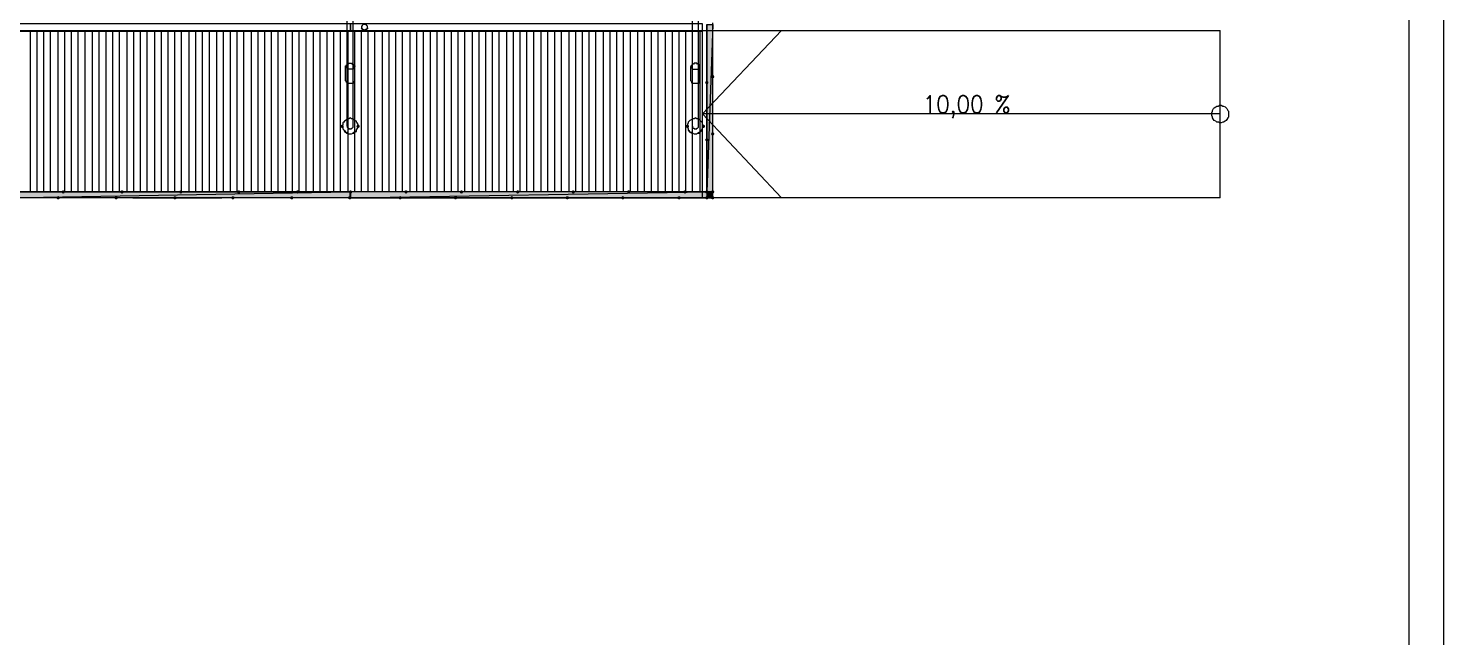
# Model space of a CAD drawing. Header units: millimetres. Extents: x 0 to 420, y 0 to 297.
# Drawn here: x 348.8 to 420.1, y 74.3 to 105 of the extents above; entities that cross this region are included whole.
import ezdxf

# ---------------------------------------------------------------- set-up
doc = ezdxf.new("R2010")
doc.units = ezdxf.units.MM
doc.styles.get("Standard").update_dxf_attribs({"font": 'STANDARD'})

msp = doc.modelspace()

# ---------------------------------------------------------------- hatches: boundary and pattern name
h = msp.add_hatch(color=7)
h.paths.add_polyline_path([(382.947333, 105.156), (383.243667, 105.156), (382.947333, 96.731667)], flags=0)
h.paths.add_polyline_path([(383.243667, 105.156), (382.947333, 96.731667), (383.243667, 96.731667)], flags=0)
for color, points in [(254, [(383.032, 102.235), (383.007129, 102.175204), (382.947333, 102.150333), (382.887538, 102.175204), (382.862667, 102.235), (382.887537, 102.294796), (382.947333, 102.319667), (383.007129, 102.294796)]), (254, [(383.328333, 102.531333), (383.303463, 102.471537), (383.243667, 102.446667), (383.183871, 102.471537), (383.159, 102.531333), (383.183871, 102.591129), (383.243667, 102.616), (383.303462, 102.591129)]), (7, [(364.659333, 100.033667), (364.634462, 99.973871), (364.574667, 99.949), (364.514871, 99.973871), (364.49, 100.033667), (364.514871, 100.093462), (364.574667, 100.118333), (364.634462, 100.093463)]), (7, [(365.463667, 100.033667), (365.438796, 99.973871), (365.379, 99.949), (365.319204, 99.973871), (365.294333, 100.033667), (365.319204, 100.093462), (365.379, 100.118333), (365.438796, 100.093463)]), (7, [(382.058333, 100.033667), (382.033462, 99.973871), (381.973667, 99.949), (381.913871, 99.973871), (381.889, 100.033667), (381.913871, 100.093462), (381.973667, 100.118333), (382.033462, 100.093463)]), (7, [(382.862667, 100.033667), (382.837796, 99.973871), (382.778, 99.949), (382.718204, 99.973871), (382.693333, 100.033667), (382.718204, 100.093462), (382.778, 100.118333), (382.837796, 100.093463)]), (254, [(383.032, 99.356333), (383.007129, 99.296537), (382.947333, 99.271667), (382.887538, 99.296537), (382.862667, 99.356333), (382.887537, 99.416129), (382.947333, 99.441), (383.007129, 99.416129)]), (254, [(383.328333, 99.652667), (383.303463, 99.592871), (383.243667, 99.568), (383.183871, 99.592871), (383.159, 99.652667), (383.183871, 99.712462), (383.243667, 99.737333), (383.303462, 99.712463)]), (254, [(350.350667, 96.435333), (350.325796, 96.375538), (350.266, 96.350667), (350.206204, 96.375538), (350.181333, 96.435333), (350.206204, 96.495129), (350.266, 96.52), (350.325796, 96.495129)]), (254, [(350.604667, 96.731667), (350.579796, 96.671871), (350.52, 96.647), (350.460204, 96.671871), (350.435333, 96.731667), (350.460204, 96.791462), (350.52, 96.816333), (350.579796, 96.791463)]), (254, [(353.271667, 96.435333), (353.246796, 96.375538), (353.187, 96.350667), (353.127204, 96.375538), (353.102333, 96.435333), (353.127204, 96.495129), (353.187, 96.52), (353.246796, 96.495129)]), (254, [(353.568, 96.731667), (353.543129, 96.671871), (353.483333, 96.647), (353.423537, 96.671871), (353.398667, 96.731667), (353.423537, 96.791462), (353.483333, 96.816333), (353.543129, 96.791463)]), (254, [(356.235, 96.435333), (356.210129, 96.375538), (356.150333, 96.350667), (356.090537, 96.375538), (356.065667, 96.435333), (356.090537, 96.495129), (356.150333, 96.52), (356.210129, 96.495129)]), (254, [(356.531333, 96.731667), (356.506463, 96.671871), (356.446667, 96.647), (356.386871, 96.671871), (356.362, 96.731667), (356.386871, 96.791462), (356.446667, 96.816333), (356.506462, 96.791463)]), (254, [(359.156, 96.435333), (359.131129, 96.375538), (359.071333, 96.350667), (359.011537, 96.375538), (358.986667, 96.435333), (359.011537, 96.495129), (359.071333, 96.52), (359.131129, 96.495129)]), (254, [(359.452333, 96.731667), (359.427462, 96.671871), (359.367667, 96.647), (359.307871, 96.671871), (359.283, 96.731667), (359.307871, 96.791462), (359.367667, 96.816333), (359.427462, 96.791463)]), (254, [(362.119333, 96.435333), (362.094462, 96.375538), (362.034667, 96.350667), (361.974871, 96.375538), (361.95, 96.435333), (361.974871, 96.495129), (362.034667, 96.52), (362.094462, 96.495129)]), (254, [(362.415667, 96.731667), (362.390796, 96.671871), (362.331, 96.647), (362.271204, 96.671871), (362.246333, 96.731667), (362.271204, 96.791462), (362.331, 96.816333), (362.390796, 96.791463)]), (254, [(365.040333, 96.435333), (365.015463, 96.375538), (364.955667, 96.350667), (364.895871, 96.375538), (364.871, 96.435333), (364.895871, 96.495129), (364.955667, 96.52), (365.015462, 96.495129)]), (254, [(365.082667, 96.731667), (365.057796, 96.671871), (364.998, 96.647), (364.938204, 96.671871), (364.913333, 96.731667), (364.938204, 96.791462), (364.998, 96.816333), (365.057796, 96.791463)]), (254, [(365.082667, 96.731667), (365.057796, 96.671871), (364.998, 96.647), (364.938204, 96.671871), (364.913333, 96.731667), (364.938204, 96.791462), (364.998, 96.816333), (365.057796, 96.791463)]), (254, [(367.580333, 96.435333), (367.555462, 96.375538), (367.495667, 96.350667), (367.435871, 96.375538), (367.411, 96.435333), (367.435871, 96.495129), (367.495667, 96.52), (367.555462, 96.495129)]), (254, [(367.876667, 96.731667), (367.851796, 96.671871), (367.792, 96.647), (367.732204, 96.671871), (367.707333, 96.731667), (367.732204, 96.791462), (367.792, 96.816333), (367.851796, 96.791463)]), (254, [(370.374333, 96.435333), (370.349462, 96.375538), (370.289667, 96.350667), (370.229871, 96.375538), (370.205, 96.435333), (370.229871, 96.495129), (370.289667, 96.52), (370.349462, 96.495129)]), (254, [(370.670667, 96.731667), (370.645796, 96.671871), (370.586, 96.647), (370.526204, 96.671871), (370.501333, 96.731667), (370.526204, 96.791462), (370.586, 96.816333), (370.645796, 96.791463)]), (254, [(373.210667, 96.435333), (373.185796, 96.375538), (373.126, 96.350667), (373.066204, 96.375538), (373.041333, 96.435333), (373.066204, 96.495129), (373.126, 96.52), (373.185796, 96.495129)]), (254, [(373.507, 96.731667), (373.482129, 96.671871), (373.422333, 96.647), (373.362538, 96.671871), (373.337667, 96.731667), (373.362537, 96.791462), (373.422333, 96.816333), (373.482129, 96.791463)]), (254, [(376.004667, 96.435333), (375.979796, 96.375538), (375.92, 96.350667), (375.860204, 96.375538), (375.835333, 96.435333), (375.860204, 96.495129), (375.92, 96.52), (375.979796, 96.495129)]), (254, [(376.301, 96.731667), (376.276129, 96.671871), (376.216333, 96.647), (376.156538, 96.671871), (376.131667, 96.731667), (376.156537, 96.791462), (376.216333, 96.816333), (376.276129, 96.791463)]), (254, [(378.798667, 96.435333), (378.773796, 96.375538), (378.714, 96.350667), (378.654204, 96.375538), (378.629333, 96.435333), (378.654204, 96.495129), (378.714, 96.52), (378.773796, 96.495129)]), (254, [(379.095, 96.731667), (379.070129, 96.671871), (379.010333, 96.647), (378.950538, 96.671871), (378.925667, 96.731667), (378.950537, 96.791462), (379.010333, 96.816333), (379.070129, 96.791463)]), (254, [(381.635, 96.435333), (381.610129, 96.375538), (381.550333, 96.350667), (381.490537, 96.375538), (381.465667, 96.435333), (381.490537, 96.495129), (381.550333, 96.52), (381.610129, 96.495129)]), (254, [(381.931333, 96.731667), (381.906462, 96.671871), (381.846667, 96.647), (381.786871, 96.671871), (381.762, 96.731667), (381.786871, 96.791462), (381.846667, 96.816333), (381.906462, 96.791463)]), (254, [(383.032, 96.731667), (383.007129, 96.671871), (382.947333, 96.647), (382.887538, 96.671871), (382.862667, 96.731667), (382.887537, 96.791462), (382.947333, 96.816333), (383.007129, 96.791463)]), (254, [(383.032, 96.731667), (383.007129, 96.671871), (382.947333, 96.647), (382.887538, 96.671871), (382.862667, 96.731667), (382.887537, 96.791462), (382.947333, 96.816333), (383.007129, 96.791463)]), (254, [(383.032, 96.731667), (383.007129, 96.671871), (382.947333, 96.647), (382.887538, 96.671871), (382.862667, 96.731667), (382.887537, 96.791462), (382.947333, 96.816333), (383.007129, 96.791463)]), (254, [(383.032, 96.435333), (383.007129, 96.375538), (382.947333, 96.350667), (382.887538, 96.375538), (382.862667, 96.435333), (382.887537, 96.495129), (382.947333, 96.52), (383.007129, 96.495129)]), (254, [(383.032, 96.435333), (383.007129, 96.375538), (382.947333, 96.350667), (382.887538, 96.375538), (382.862667, 96.435333), (382.887537, 96.495129), (382.947333, 96.52), (383.007129, 96.495129)]), (7, [(383.243667, 96.731667), (382.947333, 96.731667), (383.243667, 96.435333)]), (7, [(382.947333, 96.731667), (382.947333, 96.435333), (383.243667, 96.435333)]), (254, [(383.328333, 96.731667), (383.303463, 96.671871), (383.243667, 96.647), (383.183871, 96.671871), (383.159, 96.731667), (383.183871, 96.791462), (383.243667, 96.816333), (383.303462, 96.791463)]), (254, [(383.328333, 96.731667), (383.303463, 96.671871), (383.243667, 96.647), (383.183871, 96.671871), (383.159, 96.731667), (383.183871, 96.791462), (383.243667, 96.816333), (383.303462, 96.791463)]), (254, [(383.328333, 96.731667), (383.303463, 96.671871), (383.243667, 96.647), (383.183871, 96.671871), (383.159, 96.731667), (383.183871, 96.791462), (383.243667, 96.816333), (383.303462, 96.791463)]), (254, [(383.328333, 96.435333), (383.303463, 96.375538), (383.243667, 96.350667), (383.183871, 96.375538), (383.159, 96.435333), (383.183871, 96.495129), (383.243667, 96.52), (383.303462, 96.495129)]), (254, [(383.328333, 96.435333), (383.303463, 96.375538), (383.243667, 96.350667), (383.183871, 96.375538), (383.159, 96.435333), (383.183871, 96.495129), (383.243667, 96.52), (383.303462, 96.495129)])]:
    msp.add_hatch(color=color).paths.add_polyline_path(points, flags=0)
h = msp.add_hatch(color=7)
h.paths.add_polyline_path([(364.955667, 96.435333), (347.599, 96.435333), (364.955667, 96.731667)], flags=0)
h.paths.add_polyline_path([(347.599, 96.435333), (364.955667, 96.731667), (347.599, 96.731667)], flags=0)
h = msp.add_hatch(color=7)
h.paths.add_polyline_path([(382.947333, 96.435333), (364.998, 96.435333), (382.947333, 96.731667)], flags=0)
h.paths.add_polyline_path([(364.998, 96.435333), (382.947333, 96.731667), (364.998, 96.731667)], flags=0)

# ---------------------------------------------------------------- linework, layer by layer
at = {"color": 7, "lineweight": 0}
for points in [[(0.211668, 0), (420.073667, 0), (420.073667, 296.925999), (0.211668, 296.925999)], [(7.239002, 1.735667), (418.338, 1.735667), (418.338, 295.190332), (7.239002, 295.190332)], [(382.947333, 97.324333), (382.947333, 96.731667), (120.904, 96.731667), (120.904, 97.324333), (120.904, 104.309333), (120.904, 104.859667), (382.947333, 104.859667), (382.947333, 104.309333)], [(364.998, 105.198333), (347.599, 105.198333), (347.599, 104.817333), (364.998, 104.817333)], [(382.735667, 105.198333), (364.998, 105.198333), (364.998, 104.817333), (382.735667, 104.817333)], [(365.548333, 105.029), (365.548333, 104.986667), (365.590667, 104.944333), (365.590667, 104.902), (365.633, 104.902), (365.675333, 104.859667), (365.717667, 104.859667), (365.76, 104.902), (365.802333, 104.902), (365.802333, 104.944333), (365.844667, 104.944333), (365.844667, 104.986667), (365.844667, 105.029), (365.844667, 105.071333), (365.802333, 105.113667), (365.802333, 105.156), (365.76, 105.156), (365.717667, 105.156), (365.675333, 105.156), (365.633, 105.156), (365.590667, 105.113667), (365.590667, 105.071333), (365.548333, 105.071333)], [(365.844667, 105.029), (365.844667, 105.071333), (365.802333, 105.113667), (365.802333, 105.156), (365.76, 105.156), (365.717667, 105.156), (365.675333, 105.156), (365.633, 105.156), (365.590667, 105.113667), (365.590667, 105.071333), (365.548333, 105.071333), (365.548333, 105.029), (365.548333, 104.986667), (365.590667, 104.944333), (365.590667, 104.902), (365.633, 104.902), (365.675333, 104.859667), (365.717667, 104.859667), (365.76, 104.902), (365.802333, 104.902), (365.802333, 104.944333), (365.844667, 104.944333), (365.844667, 104.986667)], [(382.947333, 105.156), (383.243667, 105.156), (382.947333, 96.731667)], [(383.243667, 105.156), (382.947333, 96.731667), (383.243667, 96.731667)], [(364.998, 103.208667), (365.040333, 103.208667), (365.082667, 103.166333), (365.125, 103.166333), (365.125, 103.124), (365.167333, 103.124), (365.167333, 103.081667), (365.209667, 103.081667), (365.209667, 103.039333), (365.167333, 102.997), (365.167333, 102.954667), (365.125, 102.954667), (365.125, 102.912333), (365.082667, 102.912333), (365.040333, 102.912333), (364.998, 102.912333), (364.955667, 102.912333), (364.913333, 102.912333), (364.871, 102.912333), (364.828667, 102.912333), (364.828667, 102.954667), (364.786333, 102.954667), (364.786333, 102.997), (364.744, 103.039333), (364.744, 103.081667), (364.786333, 103.081667), (364.786333, 103.124), (364.828667, 103.124), (364.828667, 103.166333), (364.871, 103.166333), (364.913333, 103.208667), (364.955667, 103.208667)], [(382.397, 103.208667), (382.354667, 103.208667), (382.312333, 103.208667), (382.27, 103.166333), (382.227667, 103.166333), (382.185333, 103.124), (382.185333, 103.081667), (382.143, 103.081667), (382.143, 103.039333), (382.185333, 102.997), (382.185333, 102.954667), (382.227667, 102.912333), (382.27, 102.912333), (382.312333, 102.912333), (382.354667, 102.912333), (382.397, 102.912333), (382.439333, 102.912333), (382.481667, 102.912333), (382.524, 102.912333), (382.524, 102.954667), (382.566333, 102.954667), (382.566333, 102.997), (382.566333, 103.039333), (382.566333, 103.081667), (382.566333, 103.124), (382.524, 103.124), (382.524, 103.166333), (382.481667, 103.166333), (382.439333, 103.208667)], [(408.389667, 100.668667), (408.389667, 100.711), (408.432, 100.795667), (408.432, 100.838), (408.474333, 100.922667), (408.516667, 100.965), (408.601333, 101.007333), (408.643667, 101.049667), (408.728333, 101.049667), (408.770667, 101.092), (408.855333, 101.092), (408.94, 101.049667), (408.982333, 101.049667), (409.067, 101.007333), (409.109333, 100.965), (409.151667, 100.922667), (409.194, 100.838), (409.236333, 100.795667), (409.236333, 100.711), (409.236333, 100.668667), (409.236333, 100.584), (409.236333, 100.499333), (409.194, 100.457), (409.151667, 100.372333), (409.109333, 100.33), (409.067, 100.287667), (408.982333, 100.245333), (408.94, 100.245333), (408.855333, 100.203), (408.770667, 100.203), (408.728333, 100.245333), (408.643667, 100.245333), (408.601333, 100.287667), (408.516667, 100.33), (408.474333, 100.372333), (408.432, 100.457), (408.432, 100.499333), (408.389667, 100.584)], [(365.040333, 100.414667), (364.998, 100.457), (364.913333, 100.414667), (364.828667, 100.414667), (364.786333, 100.372333), (364.744, 100.33), (364.701667, 100.287667), (364.659333, 100.245333), (364.617, 100.203), (364.617, 100.118333), (364.574667, 100.033667), (364.617, 99.991333), (364.617, 99.906667), (364.659333, 99.864333), (364.701667, 99.822), (364.744, 99.737333), (364.786333, 99.737333), (364.828667, 99.695), (364.913333, 99.652667), (364.998, 99.652667), (365.040333, 99.652667), (365.125, 99.695), (365.167333, 99.737333), (365.209667, 99.737333), (365.294333, 99.822), (365.294333, 99.864333), (365.336667, 99.906667), (365.379, 99.991333), (365.379, 100.033667), (365.379, 100.118333), (365.336667, 100.203), (365.294333, 100.245333), (365.294333, 100.287667), (365.209667, 100.33), (365.167333, 100.372333), (365.125, 100.414667)], [(382.439333, 100.414667), (382.354667, 100.457), (382.312333, 100.414667), (382.227667, 100.414667), (382.185333, 100.372333), (382.100667, 100.33), (382.058333, 100.287667), (382.016, 100.245333), (382.016, 100.203), (381.973667, 100.118333), (381.973667, 100.033667), (381.973667, 99.991333), (382.016, 99.906667), (382.016, 99.864333), (382.058333, 99.822), (382.100667, 99.737333), (382.185333, 99.737333), (382.227667, 99.695), (382.312333, 99.652667), (382.354667, 99.652667), (382.439333, 99.652667), (382.481667, 99.695), (382.566333, 99.737333), (382.608667, 99.737333), (382.651, 99.822), (382.693333, 99.864333), (382.735667, 99.906667), (382.735667, 99.991333), (382.778, 100.033667), (382.735667, 100.118333), (382.735667, 100.203), (382.693333, 100.245333), (382.651, 100.287667), (382.608667, 100.33), (382.566333, 100.372333), (382.481667, 100.414667)], [(364.955667, 96.731667), (364.955667, 96.435333), (347.599, 96.435333), (347.599, 96.731667), (347.599, 96.435333), (330.2, 96.435333), (330.2, 96.731667), (330.2, 96.435333), (312.801, 96.435333), (312.801, 96.731667), (312.801, 96.435333), (295.402, 96.435333), (295.402, 96.731667), (278.045333, 96.731667), (278.045333, 96.435333), (295.402, 96.435333), (295.402, 96.731667), (312.801, 96.731667), (330.2, 96.731667), (347.599, 96.731667)], [(364.955667, 96.435333), (347.599, 96.435333), (364.955667, 96.731667)], [(347.599, 96.435333), (364.955667, 96.731667), (347.599, 96.731667)], [(354.033667, 96.435333), (358.521, 96.435333)], [(382.947333, 96.435333), (364.998, 96.435333), (382.947333, 96.731667)], [(364.998, 96.435333), (382.947333, 96.731667), (364.998, 96.731667)], [(371.432667, 96.435333), (375.92, 96.435333)], [(383.243667, 96.731667), (382.947333, 96.731667), (383.243667, 96.435333)], [(382.947333, 96.731667), (382.947333, 96.435333), (383.243667, 96.435333)]]:
    msp.add_lwpolyline(points, close=True, dxfattribs=at)
at = {"color": 253, "lineweight": 0}
for points in [[(348.869, 96.731667), (348.869, 104.859667)], [(349.207667, 96.731667), (349.207667, 104.859667)], [(349.546333, 96.731667), (349.546333, 104.859667)], [(349.885, 96.731667), (349.885, 104.859667)], [(350.266, 96.731667), (350.266, 104.859667)], [(350.604667, 96.731667), (350.604667, 104.859667)], [(350.943333, 96.731667), (350.943333, 104.859667)], [(351.282, 96.731667), (351.282, 104.859667)], [(351.620667, 96.731667), (351.620667, 104.859667)], [(352.001667, 96.731667), (352.001667, 104.859667)], [(352.340333, 96.731667), (352.340333, 104.859667)], [(352.679, 96.731667), (352.679, 104.859667)], [(353.017667, 96.731667), (353.017667, 104.859667)], [(353.356333, 96.731667), (353.356333, 104.859667)], [(353.737333, 96.731667), (353.737333, 104.859667)], [(354.076, 96.731667), (354.076, 104.859667)], [(354.414667, 96.731667), (354.414667, 104.859667)], [(354.753333, 96.731667), (354.753333, 104.859667)], [(355.134333, 96.731667), (355.134333, 104.859667)], [(355.473, 96.731667), (355.473, 104.859667)], [(355.811667, 96.731667), (355.811667, 104.859667)], [(356.150333, 96.731667), (356.150333, 104.859667)], [(356.489, 96.731667), (356.489, 104.859667)], [(356.87, 96.731667), (356.87, 104.859667)], [(357.208667, 96.731667), (357.208667, 104.859667)], [(357.547333, 96.731667), (357.547333, 104.859667)], [(357.886, 96.731667), (357.886, 104.859667)], [(358.267, 96.731667), (358.267, 104.859667)], [(358.605667, 96.731667), (358.605667, 104.859667)], [(358.944333, 96.731667), (358.944333, 104.859667)], [(359.283, 96.731667), (359.283, 104.859667)], [(359.621667, 96.731667), (359.621667, 104.859667)], [(360.002667, 96.731667), (360.002667, 104.859667)], [(360.341333, 96.731667), (360.341333, 104.859667)], [(360.68, 96.731667), (360.68, 104.859667)], [(361.018667, 96.731667), (361.018667, 104.859667)], [(361.357333, 96.731667), (361.357333, 104.859667)], [(361.738333, 96.731667), (361.738333, 104.859667)], [(362.077, 96.731667), (362.077, 104.859667)], [(362.415667, 96.731667), (362.415667, 104.859667)], [(362.754333, 96.731667), (362.754333, 104.859667)], [(363.135333, 96.731667), (363.135333, 104.859667)], [(363.474, 96.731667), (363.474, 104.859667)], [(363.812667, 96.731667), (363.812667, 104.859667)], [(364.151333, 96.731667), (364.151333, 104.859667)], [(364.49, 96.731667), (364.49, 104.859667)], [(364.871, 96.731667), (364.871, 104.859667)], [(365.209667, 96.731667), (365.209667, 104.859667)], [(365.548333, 96.731667), (365.548333, 104.859667)], [(365.887, 96.731667), (365.887, 104.859667)], [(366.225667, 96.731667), (366.225667, 104.859667)], [(366.606667, 96.731667), (366.606667, 104.859667)], [(366.945333, 96.731667), (366.945333, 104.859667)], [(367.284, 96.731667), (367.284, 104.859667)], [(367.622667, 96.731667), (367.622667, 104.859667)], [(368.003667, 96.731667), (368.003667, 104.859667)], [(368.342333, 96.731667), (368.342333, 104.859667)], [(368.681, 96.731667), (368.681, 104.859667)], [(369.019667, 96.731667), (369.019667, 104.859667)], [(369.358333, 96.731667), (369.358333, 104.859667)], [(369.739333, 96.731667), (369.739333, 104.859667)], [(370.078, 96.731667), (370.078, 104.859667)], [(370.416667, 96.731667), (370.416667, 104.859667)], [(370.755333, 96.731667), (370.755333, 104.859667)], [(371.136333, 96.731667), (371.136333, 104.859667)], [(371.475, 96.731667), (371.475, 104.859667)], [(371.813667, 96.731667), (371.813667, 104.859667)], [(372.152333, 96.731667), (372.152333, 104.859667)], [(372.491, 96.731667), (372.491, 104.859667)], [(372.872, 96.731667), (372.872, 104.859667)], [(373.210667, 96.731667), (373.210667, 104.859667)], [(373.549333, 96.731667), (373.549333, 104.859667)], [(373.888, 96.731667), (373.888, 104.859667)], [(374.226667, 96.731667), (374.226667, 104.859667)], [(374.607667, 96.731667), (374.607667, 104.859667)], [(374.946333, 96.731667), (374.946333, 104.859667)], [(375.285, 96.731667), (375.285, 104.859667)], [(375.623667, 96.731667), (375.623667, 104.859667)], [(376.004667, 96.731667), (376.004667, 104.859667)], [(376.343333, 96.731667), (376.343333, 104.859667)], [(376.682, 96.731667), (376.682, 104.859667)], [(377.020667, 96.731667), (377.020667, 104.859667)], [(377.359333, 96.731667), (377.359333, 104.859667)], [(377.740333, 96.731667), (377.740333, 104.859667)], [(378.079, 96.731667), (378.079, 104.859667)], [(378.417667, 96.731667), (378.417667, 104.859667)], [(378.756333, 96.731667), (378.756333, 104.859667)], [(379.095, 96.731667), (379.095, 104.859667)], [(379.476, 96.731667), (379.476, 104.859667)], [(379.814667, 96.731667), (379.814667, 104.859667)], [(380.153333, 96.731667), (380.153333, 104.859667)], [(380.492, 96.731667), (380.492, 104.859667)], [(380.873, 96.731667), (380.873, 104.859667)], [(381.211667, 96.731667), (381.211667, 104.859667)], [(381.550333, 96.731667), (381.550333, 104.859667)], [(381.889, 96.731667), (381.889, 104.859667)], [(382.227667, 96.731667), (382.227667, 104.859667)], [(382.608667, 96.731667), (382.608667, 104.859667)]]:
    msp.add_lwpolyline(points, dxfattribs=at)
at = {"color": 7, "lineweight": 0}
for points in [[(364.828667, 100.033667), (364.828667, 105.325333)], [(365.125, 100.033667), (365.125, 105.325333)], [(365.548333, 104.986667), (365.590667, 104.944333), (365.590667, 104.902), (365.633, 104.902), (365.633, 104.859667), (365.675333, 104.859667), (365.717667, 104.859667), (365.76, 104.859667), (365.802333, 104.902), (365.802333, 104.944333), (365.844667, 104.944333), (365.844667, 104.986667)], [(365.844667, 104.986667), (365.844667, 104.944333), (365.802333, 104.944333), (365.802333, 104.902), (365.76, 104.902), (365.717667, 104.859667), (365.675333, 104.859667), (365.633, 104.902), (365.590667, 104.902), (365.590667, 104.944333), (365.548333, 104.986667)], [(365.548333, 104.986667), (365.590667, 104.944333), (365.590667, 104.902), (365.633, 104.902), (365.633, 104.859667), (365.675333, 104.859667), (365.717667, 104.859667), (365.76, 104.859667), (365.802333, 104.902), (365.802333, 104.944333), (365.844667, 104.944333), (365.844667, 104.986667)], [(365.844667, 104.986667), (365.844667, 104.944333), (365.802333, 104.944333), (365.802333, 104.902), (365.76, 104.902), (365.717667, 104.859667), (365.675333, 104.859667), (365.633, 104.902), (365.590667, 104.902), (365.590667, 104.944333), (365.548333, 104.986667)], [(365.548333, 104.986667), (365.590667, 104.944333), (365.590667, 104.902), (365.633, 104.902), (365.675333, 104.859667), (365.717667, 104.859667), (365.76, 104.902), (365.802333, 104.902), (365.802333, 104.944333), (365.844667, 104.944333), (365.844667, 104.986667)], [(365.844667, 104.986667), (365.844667, 104.944333), (365.802333, 104.944333), (365.802333, 104.902), (365.76, 104.859667), (365.717667, 104.859667), (365.675333, 104.859667), (365.633, 104.859667), (365.633, 104.902), (365.590667, 104.902), (365.590667, 104.944333), (365.548333, 104.986667)], [(382.227667, 100.033667), (382.227667, 105.325333)], [(382.524, 100.033667), (382.524, 105.325333)], [(408.813, 96.435333), (382.735667, 96.435333), (382.735667, 104.859667), (408.813, 104.859667)], [(382.735667, 100.668667), (386.715, 104.859667)], [(382.947333, 105.156), (382.947333, 96.731667)], [(383.243667, 96.731667), (383.243667, 105.240667)], [(408.813, 96.435333), (408.813, 104.859667)], [(364.744, 102.319667), (364.744, 103.039333)], [(365.209667, 102.319667), (365.209667, 103.039333)], [(382.143, 102.319667), (382.143, 103.039333)], [(382.566333, 102.319667), (382.566333, 103.039333)], [(365.209667, 102.319667), (365.167333, 102.277333), (365.167333, 102.235), (365.125, 102.235), (365.125, 102.192667), (365.082667, 102.192667), (365.040333, 102.192667), (364.998, 102.192667), (364.955667, 102.192667), (364.913333, 102.192667), (364.871, 102.192667), (364.828667, 102.192667), (364.828667, 102.235), (364.786333, 102.235), (364.786333, 102.277333), (364.744, 102.319667)], [(382.566333, 102.319667), (382.566333, 102.277333), (382.566333, 102.235), (382.524, 102.235), (382.524, 102.192667), (382.481667, 102.192667), (382.439333, 102.192667), (382.397, 102.192667), (382.354667, 102.192667), (382.312333, 102.192667), (382.27, 102.192667), (382.227667, 102.192667), (382.185333, 102.235), (382.185333, 102.277333), (382.143, 102.319667)], [(408.813, 100.668667), (382.735667, 100.668667), (386.715, 96.435333)], [(364.574667, 100.033667), (364.617, 99.991333), (364.617, 99.906667), (364.659333, 99.864333), (364.701667, 99.779667), (364.744, 99.737333), (364.786333, 99.695), (364.828667, 99.695), (364.913333, 99.652667), (364.998, 99.652667), (365.040333, 99.652667), (365.125, 99.695), (365.167333, 99.695), (365.209667, 99.737333), (365.294333, 99.779667), (365.294333, 99.864333), (365.336667, 99.906667), (365.379, 99.991333), (365.379, 100.033667)], [(364.828667, 100.033667), (364.828667, 99.991333), (364.871, 99.949), (364.913333, 99.949), (364.913333, 99.906667), (364.955667, 99.906667), (364.998, 99.906667), (365.040333, 99.906667), (365.040333, 99.949), (365.082667, 99.949), (365.125, 99.991333), (365.125, 100.033667)], [(381.973667, 100.033667), (381.973667, 99.991333), (382.016, 99.906667), (382.016, 99.864333), (382.058333, 99.779667), (382.100667, 99.737333), (382.185333, 99.695), (382.227667, 99.695), (382.312333, 99.652667), (382.354667, 99.652667), (382.439333, 99.652667), (382.481667, 99.695), (382.566333, 99.695), (382.608667, 99.737333), (382.651, 99.779667), (382.693333, 99.864333), (382.735667, 99.906667), (382.735667, 99.991333), (382.778, 100.033667)], [(382.227667, 100.033667), (382.227667, 99.991333), (382.227667, 99.949), (382.27, 99.949), (382.312333, 99.949), (382.312333, 99.906667), (382.354667, 99.906667), (382.397, 99.906667), (382.439333, 99.906667), (382.439333, 99.949), (382.481667, 99.949), (382.524, 99.991333), (382.524, 100.033667)], [(364.955667, 96.731667), (347.599, 96.731667)], [(358.521, 96.435333), (354.033667, 96.435333)], [(382.947333, 96.731667), (364.998, 96.731667)], [(382.947333, 96.731667), (364.998, 96.731667), (364.998, 96.435333), (383.243667, 96.435333)], [(375.92, 96.435333), (371.432667, 96.435333)], [(382.947333, 96.731667), (383.243667, 96.731667)], [(383.243667, 96.435333), (383.243667, 96.731667)]]:
    msp.add_lwpolyline(points, dxfattribs=at)

# ---------------------------------------------------------------- texts
at = {"color": 7, "insert": (393.826986, 101.583025), "char_height": 0.872032, "width": 4.28749067, "attachment_point": 1}
msp.add_mtext('10,00 %', dxfattribs=at)

doc.saveas('drawing.dxf')
